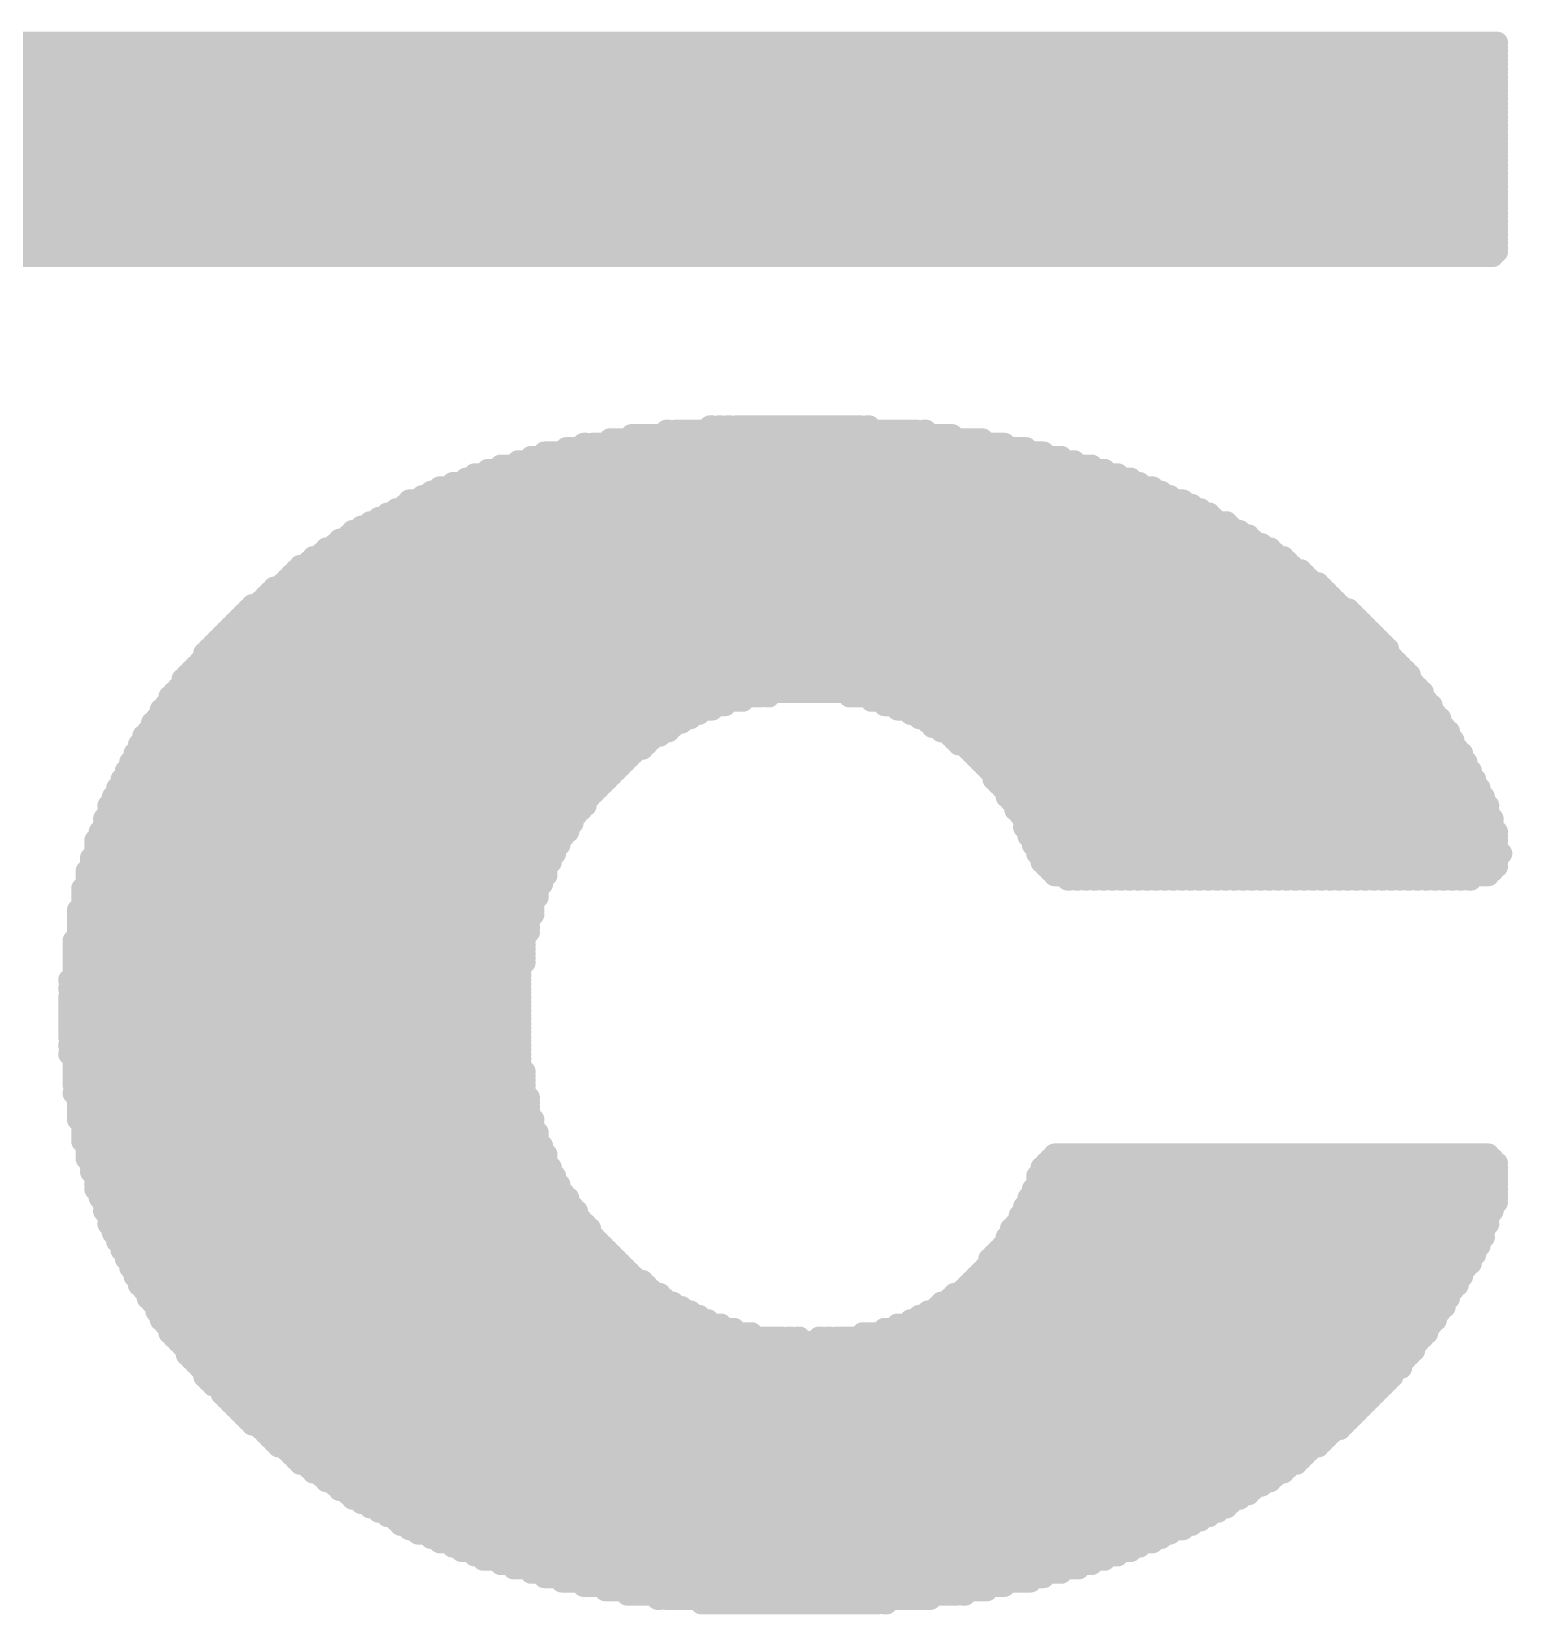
# Model space of a CAD drawing. Extents: x 0 to 127, y 0 to 167.
# Drawn here: x 51.119 to 54.569, y 92.695 to 96.383 of the extents above; entities that cross this region are included whole.
import ezdxf

# ---------------------------------------------------------------- set-up
doc = ezdxf.new("R2010")
doc.units = 0
doc.layers.add('2D_LINE_126', color=222, linetype='CONTINUOUS')

# ---------------------------------------------------------------- blocks, each defined once
blk = doc.blocks.new('SMOOTH_0$0508')
at = {"const_width": 0.0254}
blk.add_lwpolyline([(-0.0127, 0, 1), (0.0127, 0, 1)], format="xyb", close=True, dxfattribs=at)
blk = doc.blocks.new('DRAWING_3017')
at = {"layer": '2D_LINE_126', "const_width": 0.0508}
for points in [[(-1.64592, 3.64744), (8.5598, 3.64744)], [(-1.64592, 3.63728), (8.5598, 3.63728)], [(-1.64592, 3.62712), (8.5598, 3.62712)], [(-1.64592, 3.61696), (8.5598, 3.61696)], [(-1.64592, 3.6068), (8.5598, 3.6068)], [(-1.64592, 3.59664), (8.5598, 3.59664)], [(-1.64592, 3.58648), (8.5598, 3.58648)], [(-1.64592, 3.57632), (8.5598, 3.57632)], [(-1.64592, 3.56616), (8.5598, 3.56616)], [(-1.64592, 3.556), (8.5598, 3.556)], [(-1.64592, 3.54584), (8.5598, 3.54584)], [(-1.64592, 3.53568), (8.5598, 3.53568)], [(-1.64592, 3.52552), (8.5598, 3.52552)], [(-1.64592, 3.51536), (8.5598, 3.51536)], [(-1.64592, 3.5052), (8.5598, 3.5052)], [(-1.64592, 3.49504), (8.5598, 3.49504)], [(-1.64592, 3.48488), (8.5598, 3.48488)], [(-1.64592, 3.47472), (8.5598, 3.47472)], [(-1.64592, 3.46456), (8.5598, 3.46456)], [(-1.64592, 3.4544), (8.5598, 3.4544)], [(-1.64592, 3.44424), (8.5598, 3.44424)], [(-1.64592, 3.43408), (8.5598, 3.43408)], [(-1.64592, 3.42392), (8.5598, 3.42392)], [(-1.64592, 3.41376), (8.5598, 3.41376)], [(-1.64592, 3.4036), (8.5598, 3.4036)], [(-1.64592, 3.39344), (8.5598, 3.39344)], [(-1.64592, 3.38328), (8.5598, 3.38328)], [(-1.64592, 3.37312), (8.5598, 3.37312)], [(-1.64592, 3.36296), (8.5598, 3.36296)], [(-1.64592, 3.3528), (8.5598, 3.3528)], [(-1.64592, 3.34264), (8.5598, 3.34264)], [(-1.64592, 3.33248), (8.5598, 3.33248)], [(-1.64592, 3.32232), (8.5598, 3.32232)], [(-1.64592, 3.31216), (8.5598, 3.31216)], [(-1.64592, 3.302), (8.5598, 3.302)], [(-1.64592, 3.29184), (8.5598, 3.29184)], [(-1.64592, 3.28168), (8.5598, 3.28168)], [(-1.64592, 3.27152), (8.5598, 3.27152)], [(-1.64592, 3.26136), (8.5598, 3.26136)], [(-1.64592, 3.2512), (8.5598, 3.2512)], [(-1.64592, 3.24104), (8.5598, 3.24104)], [(-1.64592, 3.23088), (8.5598, 3.23088)], [(-1.64592, 3.22072), (8.5598, 3.22072)], [(-1.64592, 3.21056), (8.5598, 3.21056)], [(-1.64592, 3.2004), (8.5598, 3.2004)], [(-1.64592, 3.19024), (8.5598, 3.19024)], [(-1.64592, 3.18008), (8.5598, 3.18008)], [(-1.64592, 3.16992), (8.5598, 3.16992)], [(-1.64592, 3.15976), (8.5598, 3.15976)], [(-1.64592, 3.1496), (8.54964, 3.1496)], [(6.62432, 2.7432), (6.6294, 2.7432)], [(6.64464, 2.7432), (7.20852, 2.7432)], [(6.72592, 2.75336), (6.731, 2.75336)], [(6.74624, 2.75336), (6.75132, 2.75336)], [(6.76656, 2.75336), (6.77164, 2.75336)], [(6.78688, 2.75336), (7.07644, 2.75336)], [(7.09168, 2.75336), (7.09676, 2.75336)], [(7.22376, 2.7432), (7.22884, 2.7432)], [(6.43128, 2.71272), (6.43636, 2.71272)], [(6.4516, 2.71272), (7.41172, 2.71272)], [(6.49224, 2.72288), (7.36092, 2.72288)], [(6.54304, 2.73304), (7.2898, 2.73304)], [(6.27888, 2.67208), (7.57428, 2.67208)], [(6.30936, 2.68224), (7.5438, 2.68224)], [(6.33984, 2.6924), (7.50316, 2.6924)], [(6.39064, 2.70256), (7.46252, 2.70256)], [(6.15696, 2.63144), (7.70636, 2.63144)], [(6.17728, 2.6416), (7.67588, 2.6416)], [(6.20776, 2.65176), (7.6454, 2.65176)], [(6.23824, 2.66192), (7.61492, 2.66192)], [(6.07568, 2.60096), (7.77748, 2.60096)], [(6.096, 2.61112), (7.75716, 2.61112)], [(6.12648, 2.62128), (7.72668, 2.62128)], [(5.9944, 2.56032), (7.86892, 2.56032)], [(6.01472, 2.57048), (7.8486, 2.57048)], [(6.02488, 2.58064), (7.82828, 2.58064)], [(6.05536, 2.5908), (7.7978, 2.5908)], [(5.91312, 2.51968), (7.94004, 2.51968)], [(5.93344, 2.52984), (7.92988, 2.52984)], [(5.95376, 2.54), (7.8994, 2.54)], [(5.97408, 2.55016), (7.88924, 2.55016)], [(5.86232, 2.4892), (7.99084, 2.4892)], [(5.88264, 2.49936), (7.98068, 2.49936)], [(5.8928, 2.50952), (7.96036, 2.50952)], [(5.80136, 2.44856), (8.06196, 2.44856)], [(5.82168, 2.45872), (8.04164, 2.45872)], [(5.83184, 2.46888), (8.03148, 2.46888)], [(5.85216, 2.47904), (8.01116, 2.47904)], [(5.76072, 2.41808), (8.1026, 2.41808)], [(5.77088, 2.42824), (8.08228, 2.42824)], [(5.7912, 2.4384), (8.07212, 2.4384)], [(5.70992, 2.37744), (8.1534, 2.37744)], [(5.73024, 2.3876), (8.14324, 2.3876)], [(5.7404, 2.39776), (8.12292, 2.39776)], [(5.75056, 2.40792), (8.11276, 2.40792)], [(5.65912, 2.3368), (8.19404, 2.3368)], [(5.67944, 2.34696), (8.18388, 2.34696)], [(5.6896, 2.35712), (8.17372, 2.35712)], [(5.69976, 2.36728), (8.16356, 2.36728)], [(5.62864, 2.30632), (8.23468, 2.30632)], [(5.6388, 2.31648), (8.22452, 2.31648)], [(5.64896, 2.32664), (8.21436, 2.32664)], [(5.588, 2.26568), (8.27532, 2.26568)], [(5.59816, 2.27584), (8.26516, 2.27584)], [(5.60832, 2.286), (8.255, 2.286)], [(5.61848, 2.29616), (8.24484, 2.29616)], [(5.54736, 2.22504), (8.3058, 2.22504)], [(5.55752, 2.2352), (8.3058, 2.2352)], [(5.56768, 2.24536), (8.29564, 2.24536)], [(5.57784, 2.25552), (8.28548, 2.25552)], [(5.52704, 2.19456), (8.33628, 2.19456)], [(5.5372, 2.20472), (8.32612, 2.20472)], [(5.54736, 2.21488), (8.31596, 2.21488)], [(5.49656, 2.16408), (8.3566, 2.16408)], [(5.49656, 2.15392), (8.36676, 2.15392)], [(5.50672, 2.17424), (8.3566, 2.17424)], [(5.51688, 2.1844), (8.34644, 2.1844)], [(5.46608, 2.12344), (6.84276, 2.12344)], [(5.47624, 2.1336), (8.38708, 2.1336)], [(5.4864, 2.14376), (8.37692, 2.14376)], [(6.858, 2.12344), (6.86308, 2.12344)], [(7.05104, 2.12344), (8.38708, 2.12344)], [(5.44576, 2.09296), (6.731, 2.09296)], [(5.44576, 2.0828), (6.70052, 2.0828)], [(5.45592, 2.10312), (6.76148, 2.10312)], [(5.46608, 2.11328), (6.80212, 2.11328)], [(7.10184, 2.11328), (8.39724, 2.11328)], [(7.13232, 2.10312), (8.4074, 2.10312)], [(7.1628, 2.09296), (8.4074, 2.09296)], [(7.19328, 2.0828), (8.41756, 2.0828)], [(5.41528, 2.04216), (6.6294, 2.04216)], [(5.42544, 2.06248), (6.65988, 2.06248)], [(5.42544, 2.05232), (6.63956, 2.05232)], [(5.4356, 2.07264), (6.6802, 2.07264)], [(7.2136, 2.07264), (8.42772, 2.07264)], [(7.23392, 2.06248), (8.42772, 2.06248)], [(7.24408, 2.05232), (8.43788, 2.05232)], [(7.2644, 2.04216), (8.44804, 2.04216)], [(5.39496, 2.01168), (6.5786, 2.01168)], [(5.40512, 2.032), (6.60908, 2.032)], [(5.40512, 2.02184), (6.58876, 2.02184)], [(7.28472, 2.032), (8.44804, 2.032)], [(7.29488, 2.02184), (8.4582, 2.02184)], [(7.30504, 2.01168), (8.4582, 2.01168)], [(5.37464, 1.97104), (6.5278, 1.97104)], [(5.3848, 1.99136), (6.54812, 1.99136)], [(5.3848, 1.9812), (6.53796, 1.9812)], [(5.39496, 2.00152), (6.56844, 2.00152)], [(7.32536, 2.00152), (8.46836, 2.00152)], [(7.33552, 1.99136), (8.47852, 1.99136)], [(7.34568, 1.9812), (8.47852, 1.9812)], [(7.35584, 1.97104), (8.48868, 1.97104)], [(5.35432, 1.9304), (6.48716, 1.9304)], [(5.36448, 1.95072), (6.50748, 1.95072)], [(5.36448, 1.94056), (6.49732, 1.94056)], [(5.37464, 1.96088), (6.51764, 1.96088)], [(7.366, 1.96088), (8.48868, 1.96088)], [(7.37616, 1.95072), (8.49884, 1.95072)], [(7.38632, 1.94056), (8.49884, 1.94056)], [(7.38632, 1.9304), (8.509, 1.9304)], [(5.34416, 1.91008), (6.46684, 1.91008)], [(5.34416, 1.89992), (6.45668, 1.89992)], [(5.35432, 1.92024), (6.477, 1.92024)], [(7.39648, 1.92024), (8.509, 1.92024)], [(7.40664, 1.91008), (8.51916, 1.91008)], [(7.4168, 1.89992), (8.51916, 1.89992)], [(5.32384, 1.86944), (6.43636, 1.86944)], [(5.32384, 1.85928), (6.4262, 1.85928)], [(5.334, 1.88976), (6.44652, 1.88976)], [(5.334, 1.8796), (6.43636, 1.8796)], [(7.4168, 1.88976), (8.52932, 1.88976)], [(7.42696, 1.8796), (8.52932, 1.8796)], [(7.43712, 1.86944), (8.53948, 1.86944)], [(7.43712, 1.85928), (8.53948, 1.85928)], [(5.31368, 1.83896), (6.40588, 1.83896)], [(5.31368, 1.8288), (6.40588, 1.8288)], [(5.32384, 1.84912), (6.41604, 1.84912)], [(7.44728, 1.84912), (8.53948, 1.84912)], [(7.45744, 1.83896), (8.54964, 1.83896)], [(7.45744, 1.8288), (8.54964, 1.8288)], [(5.29336, 1.78816), (6.3754, 1.78816)], [(5.30352, 1.80848), (6.39572, 1.80848)], [(5.30352, 1.79832), (6.38556, 1.79832)], [(5.31368, 1.81864), (6.39572, 1.81864)], [(7.45744, 1.81864), (8.54964, 1.81864)], [(7.4676, 1.80848), (8.5598, 1.80848)], [(7.4676, 1.79832), (8.5598, 1.79832)], [(7.47776, 1.78816), (8.5598, 1.78816)], [(5.2832, 1.74752), (6.35508, 1.74752)], [(5.29336, 1.778), (6.3754, 1.778)], [(5.29336, 1.76784), (6.36524, 1.76784)], [(5.29336, 1.75768), (6.36524, 1.75768)], [(7.47776, 1.778), (8.5598, 1.778)], [(7.48792, 1.76784), (8.5598, 1.76784)], [(7.48792, 1.75768), (8.56996, 1.75768)], [(7.49808, 1.74752), (8.5598, 1.74752)], [(5.27304, 1.71704), (6.34492, 1.71704)], [(5.2832, 1.73736), (6.35508, 1.73736)], [(5.2832, 1.7272), (6.34492, 1.7272)], [(7.49808, 1.73736), (8.5598, 1.73736)], [(7.50824, 1.7272), (8.5598, 1.7272)], [(7.5184, 1.71704), (8.54964, 1.71704)], [(5.26288, 1.6764), (6.3246, 1.6764)], [(5.27304, 1.70688), (6.34492, 1.70688)], [(5.27304, 1.69672), (6.33476, 1.69672)], [(5.27304, 1.68656), (6.33476, 1.68656)], [(7.52856, 1.70688), (8.53948, 1.70688)], [(7.55904, 1.69672), (7.56412, 1.69672)], [(7.57936, 1.69672), (7.58444, 1.69672)], [(7.59968, 1.69672), (7.60476, 1.69672)], [(7.62, 1.69672), (7.62508, 1.69672)], [(7.64032, 1.69672), (7.6454, 1.69672)], [(7.66064, 1.69672), (7.66572, 1.69672)], [(7.68096, 1.69672), (7.68604, 1.69672)], [(7.70128, 1.69672), (7.70636, 1.69672)], [(7.7216, 1.69672), (7.72668, 1.69672)], [(7.74192, 1.69672), (7.747, 1.69672)], [(7.76224, 1.69672), (7.76732, 1.69672)], [(7.78256, 1.69672), (7.78764, 1.69672)], [(7.80288, 1.69672), (7.80796, 1.69672)], [(7.8232, 1.69672), (7.82828, 1.69672)], [(7.84352, 1.69672), (7.8486, 1.69672)], [(7.86384, 1.69672), (7.86892, 1.69672)], [(7.88416, 1.69672), (7.88924, 1.69672)], [(7.90448, 1.69672), (7.90956, 1.69672)], [(7.9248, 1.69672), (7.92988, 1.69672)], [(7.94512, 1.69672), (7.9502, 1.69672)], [(7.96544, 1.69672), (7.97052, 1.69672)], [(7.98576, 1.69672), (7.99084, 1.69672)], [(8.00608, 1.69672), (8.01116, 1.69672)], [(8.0264, 1.69672), (8.03148, 1.69672)], [(8.04672, 1.69672), (8.0518, 1.69672)], [(8.06704, 1.69672), (8.07212, 1.69672)], [(8.08736, 1.69672), (8.09244, 1.69672)], [(8.10768, 1.69672), (8.11276, 1.69672)], [(8.128, 1.69672), (8.13308, 1.69672)], [(8.14832, 1.69672), (8.1534, 1.69672)], [(8.16864, 1.69672), (8.17372, 1.69672)], [(8.18896, 1.69672), (8.19404, 1.69672)], [(8.20928, 1.69672), (8.21436, 1.69672)], [(8.2296, 1.69672), (8.23468, 1.69672)], [(8.24992, 1.69672), (8.255, 1.69672)], [(8.27024, 1.69672), (8.27532, 1.69672)], [(8.29056, 1.69672), (8.29564, 1.69672)], [(8.31088, 1.69672), (8.31596, 1.69672)], [(8.3312, 1.69672), (8.33628, 1.69672)], [(8.35152, 1.69672), (8.3566, 1.69672)], [(8.37184, 1.69672), (8.37692, 1.69672)], [(8.39216, 1.69672), (8.39724, 1.69672)], [(8.41248, 1.69672), (8.41756, 1.69672)], [(8.4328, 1.69672), (8.43788, 1.69672)], [(8.45312, 1.69672), (8.4582, 1.69672)], [(8.47344, 1.69672), (8.47852, 1.69672)], [(8.49376, 1.69672), (8.49884, 1.69672)], [(5.26288, 1.66624), (6.3246, 1.66624)], [(5.26288, 1.65608), (6.3246, 1.65608)], [(5.26288, 1.64592), (6.31444, 1.64592)], [(5.26288, 1.63576), (6.31444, 1.63576)], [(5.25272, 1.6256), (6.31444, 1.6256)], [(5.25272, 1.61544), (6.31444, 1.61544)], [(5.25272, 1.60528), (6.30428, 1.60528)], [(5.25272, 1.59512), (6.30428, 1.59512)], [(5.25272, 1.58496), (6.30428, 1.58496)], [(5.25272, 1.5748), (6.30428, 1.5748)], [(5.25272, 1.56464), (6.29412, 1.56464)], [(5.24256, 1.55448), (6.29412, 1.55448)], [(5.24256, 1.54432), (6.29412, 1.54432)], [(5.24256, 1.53416), (6.29412, 1.53416)], [(5.24256, 1.524), (6.29412, 1.524)], [(5.24256, 1.51384), (6.29412, 1.51384)], [(5.24256, 1.50368), (6.29412, 1.50368)], [(5.24256, 1.49352), (6.28396, 1.49352)], [(5.2324, 1.46304), (6.28396, 1.46304)], [(5.24256, 1.48336), (6.28396, 1.48336)], [(5.24256, 1.4732), (6.28396, 1.4732)], [(5.24256, 1.45288), (6.28396, 1.45288)], [(5.2324, 1.44272), (6.28396, 1.44272)], [(5.2324, 1.4224), (6.28396, 1.4224)], [(5.24256, 1.43256), (6.28396, 1.43256)], [(5.2324, 1.41224), (6.28396, 1.41224)], [(5.2324, 1.40208), (6.28396, 1.40208)], [(5.2324, 1.39192), (6.28396, 1.39192)], [(5.2324, 1.38176), (6.28396, 1.38176)], [(5.2324, 1.3716), (6.28396, 1.3716)], [(5.2324, 1.36144), (6.28396, 1.36144)], [(5.2324, 1.35128), (6.28396, 1.35128)], [(5.2324, 1.34112), (6.28396, 1.34112)], [(5.2324, 1.33096), (6.28396, 1.33096)], [(5.2324, 1.31064), (6.28396, 1.31064)], [(5.24256, 1.3208), (6.28396, 1.3208)], [(5.2324, 1.29032), (6.28396, 1.29032)], [(5.24256, 1.30048), (6.28396, 1.30048)], [(5.24256, 1.28016), (6.28396, 1.28016)], [(5.24256, 1.27), (6.28396, 1.27)], [(5.24256, 1.25984), (6.28396, 1.25984)], [(5.24256, 1.24968), (6.29412, 1.24968)], [(5.24256, 1.23952), (6.29412, 1.23952)], [(5.24256, 1.22936), (6.29412, 1.22936)], [(5.24256, 1.2192), (6.29412, 1.2192)], [(5.24256, 1.19888), (6.29412, 1.19888)], [(5.25272, 1.20904), (6.29412, 1.20904)], [(5.25272, 1.18872), (6.30428, 1.18872)], [(5.25272, 1.17856), (6.30428, 1.17856)], [(5.25272, 1.1684), (6.30428, 1.1684)], [(5.25272, 1.15824), (6.30428, 1.15824)], [(5.25272, 1.14808), (6.30428, 1.14808)], [(5.25272, 1.13792), (6.31444, 1.13792)], [(5.26288, 1.12776), (6.31444, 1.12776)], [(5.26288, 1.1176), (6.31444, 1.1176)], [(5.26288, 1.10744), (6.3246, 1.10744)], [(5.26288, 1.09728), (6.3246, 1.09728)], [(5.26288, 1.08712), (6.3246, 1.08712)], [(5.27304, 1.07696), (6.33476, 1.07696)], [(5.27304, 1.0668), (6.33476, 1.0668)], [(5.27304, 1.05664), (6.34492, 1.05664)], [(5.27304, 1.04648), (6.34492, 1.04648)], [(7.5184, 1.04648), (8.54964, 1.04648)], [(7.52856, 1.05664), (8.53948, 1.05664)], [(5.2832, 1.03632), (6.34492, 1.03632)], [(5.2832, 1.02616), (6.35508, 1.02616)], [(5.2832, 1.016), (6.35508, 1.016)], [(7.49808, 1.02616), (8.5598, 1.02616)], [(7.49808, 1.016), (8.5598, 1.016)], [(7.50824, 1.03632), (8.5598, 1.03632)], [(5.29336, 1.00584), (6.36524, 1.00584)], [(5.29336, 0.99568), (6.36524, 0.99568)], [(5.29336, 0.98552), (6.3754, 0.98552)], [(5.29336, 0.97536), (6.3754, 0.97536)], [(7.47776, 0.97536), (8.5598, 0.97536)], [(7.48792, 1.00584), (8.5598, 1.00584)], [(7.48792, 0.99568), (8.5598, 0.99568)], [(7.48792, 0.98552), (8.5598, 0.98552)], [(5.30352, 0.9652), (6.38556, 0.9652)], [(5.30352, 0.95504), (6.39572, 0.95504)], [(5.31368, 0.94488), (6.39572, 0.94488)], [(5.31368, 0.93472), (6.40588, 0.93472)], [(7.45744, 0.93472), (8.54964, 0.93472)], [(7.4676, 0.95504), (8.5598, 0.95504)], [(7.4676, 0.94488), (8.5598, 0.94488)], [(7.47776, 0.9652), (8.5598, 0.9652)], [(5.31368, 0.92456), (6.41604, 0.92456)], [(5.32384, 0.9144), (6.41604, 0.9144)], [(5.32384, 0.90424), (6.4262, 0.90424)], [(7.44728, 0.9144), (8.53948, 0.9144)], [(7.44728, 0.90424), (8.53948, 0.90424)], [(7.45744, 0.92456), (8.54964, 0.92456)], [(5.32384, 0.89408), (6.43636, 0.89408)], [(5.334, 0.88392), (6.44652, 0.88392)], [(5.334, 0.87376), (6.44652, 0.87376)], [(5.34416, 0.8636), (6.45668, 0.8636)], [(7.4168, 0.8636), (8.52932, 0.8636)], [(7.42696, 0.88392), (8.52932, 0.88392)], [(7.42696, 0.87376), (8.52932, 0.87376)], [(7.43712, 0.89408), (8.53948, 0.89408)], [(5.34416, 0.85344), (6.46684, 0.85344)], [(5.35432, 0.84328), (6.477, 0.84328)], [(5.35432, 0.83312), (6.48716, 0.83312)], [(5.36448, 0.82296), (6.49732, 0.82296)], [(7.38632, 0.82296), (8.509, 0.82296)], [(7.39648, 0.83312), (8.509, 0.83312)], [(7.40664, 0.84328), (8.51916, 0.84328)], [(7.4168, 0.85344), (8.51916, 0.85344)], [(5.36448, 0.8128), (6.50748, 0.8128)], [(5.37464, 0.80264), (6.51764, 0.80264)], [(5.37464, 0.79248), (6.5278, 0.79248)], [(7.366, 0.79248), (8.48868, 0.79248)], [(7.37616, 0.8128), (8.49884, 0.8128)], [(7.37616, 0.80264), (8.49884, 0.80264)], [(5.3848, 0.78232), (6.53796, 0.78232)], [(5.3848, 0.77216), (6.54812, 0.77216)], [(5.39496, 0.762), (6.56844, 0.762)], [(5.39496, 0.75184), (6.5786, 0.75184)], [(7.32536, 0.75184), (8.46836, 0.75184)], [(7.33552, 0.762), (8.46836, 0.762)], [(7.34568, 0.77216), (8.47852, 0.77216)], [(7.35584, 0.78232), (8.47852, 0.78232)], [(5.40512, 0.74168), (6.58876, 0.74168)], [(5.41528, 0.73152), (6.60908, 0.73152)], [(5.41528, 0.72136), (6.61924, 0.72136)], [(7.28472, 0.72136), (8.44804, 0.72136)], [(7.29488, 0.73152), (8.44804, 0.73152)], [(7.3152, 0.74168), (8.4582, 0.74168)], [(5.42544, 0.7112), (6.63956, 0.7112)], [(5.4356, 0.70104), (6.65988, 0.70104)], [(5.4356, 0.69088), (6.6802, 0.69088)], [(5.44576, 0.68072), (6.70052, 0.68072)], [(7.2136, 0.68072), (8.41756, 0.68072)], [(7.23392, 0.69088), (8.42772, 0.69088)], [(7.25424, 0.70104), (8.43788, 0.70104)], [(7.2644, 0.7112), (8.43788, 0.7112)], [(5.44576, 0.67056), (6.72084, 0.67056)], [(5.45592, 0.6604), (6.75132, 0.6604)], [(5.46608, 0.65024), (6.7818, 0.65024)], [(5.46608, 0.64008), (6.82244, 0.64008)], [(7.08152, 0.64008), (8.39724, 0.64008)], [(7.13232, 0.65024), (8.39724, 0.65024)], [(7.1628, 0.6604), (8.4074, 0.6604)], [(7.19328, 0.67056), (8.41756, 0.67056)], [(5.47624, 0.62992), (6.89356, 0.62992)], [(5.4864, 0.61976), (8.37692, 0.61976)], [(5.49656, 0.6096), (8.36676, 0.6096)], [(6.9088, 0.62992), (6.91388, 0.62992)], [(6.92912, 0.62992), (6.9342, 0.62992)], [(6.97992, 0.62992), (6.985, 0.62992)], [(7.00024, 0.62992), (7.00532, 0.62992)], [(7.02056, 0.62992), (8.38708, 0.62992)], [(5.50672, 0.59944), (8.36676, 0.59944)], [(5.50672, 0.58928), (8.3566, 0.58928)], [(5.51688, 0.57912), (8.34644, 0.57912)], [(5.52704, 0.56896), (8.33628, 0.56896)], [(5.5372, 0.5588), (8.33628, 0.5588)], [(5.54736, 0.54864), (8.31596, 0.54864)], [(5.54736, 0.53848), (8.31596, 0.53848)], [(5.55752, 0.52832), (8.3058, 0.52832)], [(5.56768, 0.51816), (8.29564, 0.51816)], [(5.588, 0.508), (8.28548, 0.508)], [(5.588, 0.49784), (8.27532, 0.49784)], [(5.59816, 0.48768), (8.26516, 0.48768)], [(5.60832, 0.47752), (8.255, 0.47752)], [(5.61848, 0.46736), (8.24484, 0.46736)], [(5.62864, 0.4572), (8.23468, 0.4572)], [(5.6388, 0.44704), (8.22452, 0.44704)], [(5.64896, 0.43688), (8.21436, 0.43688)], [(5.65912, 0.42672), (8.2042, 0.42672)], [(5.67944, 0.41656), (8.19404, 0.41656)], [(5.6896, 0.4064), (8.17372, 0.4064)], [(5.69976, 0.39624), (8.16356, 0.39624)], [(5.70992, 0.38608), (8.1534, 0.38608)], [(5.72008, 0.37592), (8.14324, 0.37592)], [(5.7404, 0.36576), (8.12292, 0.36576)], [(5.75056, 0.3556), (8.11276, 0.3556)], [(5.76072, 0.34544), (8.1026, 0.34544)], [(5.77088, 0.33528), (8.09244, 0.33528)], [(5.7912, 0.32512), (8.07212, 0.32512)], [(5.80136, 0.31496), (8.06196, 0.31496)], [(5.82168, 0.3048), (8.04164, 0.3048)], [(5.83184, 0.29464), (8.03148, 0.29464)], [(5.85216, 0.28448), (8.01116, 0.28448)], [(5.86232, 0.27432), (7.99084, 0.27432)], [(5.88264, 0.26416), (7.98068, 0.26416)], [(5.8928, 0.254), (7.96036, 0.254)], [(5.91312, 0.24384), (7.94004, 0.24384)], [(5.93344, 0.23368), (7.92988, 0.23368)], [(5.95376, 0.22352), (7.90956, 0.22352)], [(5.97408, 0.21336), (7.88924, 0.21336)], [(5.9944, 0.2032), (7.86892, 0.2032)], [(6.00456, 0.19304), (7.8486, 0.19304)], [(6.02488, 0.18288), (7.82828, 0.18288)], [(6.0452, 0.17272), (7.7978, 0.17272)], [(6.07568, 0.16256), (7.77748, 0.16256)], [(6.096, 0.1524), (7.75716, 0.1524)], [(6.12648, 0.14224), (7.72668, 0.14224)], [(6.1468, 0.13208), (7.70636, 0.13208)], [(6.17728, 0.12192), (7.67588, 0.12192)], [(6.1976, 0.11176), (7.6454, 0.11176)], [(6.23824, 0.1016), (7.61492, 0.1016)], [(6.26872, 0.09144), (7.58444, 0.09144)], [(6.30936, 0.08128), (7.5438, 0.08128)], [(6.33984, 0.07112), (7.50316, 0.07112)], [(6.38048, 0.06096), (7.47268, 0.06096)], [(6.43128, 0.0508), (7.41172, 0.0508)], [(6.48208, 0.04064), (7.37108, 0.04064)], [(6.53288, 0.03048), (7.29996, 0.03048)], [(6.604, 0.02032), (6.60908, 0.02032)], [(6.62432, 0.02032), (7.239, 0.02032)], [(7.3152, 0.03048), (7.32028, 0.03048)], [(6.7056, 0.01016), (7.11708, 0.01016)], [(7.13232, 0.01016), (7.1374, 0.01016)]]:
    blk.add_lwpolyline(points, dxfattribs=at)
at = {"layer": '2D_LINE_126'}
for p in [(8.5598, 3.64744), (8.5598, 3.63728), (8.5598, 3.62712), (8.5598, 3.61696), (8.5598, 3.6068), (8.5598, 3.59664), (8.5598, 3.58648), (8.5598, 3.57632), (8.5598, 3.56616), (8.5598, 3.556), (8.5598, 3.54584), (8.5598, 3.53568), (8.5598, 3.52552), (8.5598, 3.51536), (8.5598, 3.5052), (8.5598, 3.49504), (8.5598, 3.48488), (8.5598, 3.47472), (8.5598, 3.46456), (8.5598, 3.4544), (8.5598, 3.44424), (8.5598, 3.43408), (8.5598, 3.42392), (8.5598, 3.41376), (8.5598, 3.4036), (8.5598, 3.39344), (8.5598, 3.38328), (8.5598, 3.37312), (8.5598, 3.36296), (8.5598, 3.3528), (8.5598, 3.34264), (8.5598, 3.33248), (8.5598, 3.32232), (8.5598, 3.31216), (8.5598, 3.302), (8.5598, 3.29184), (8.5598, 3.28168), (8.5598, 3.27152), (8.5598, 3.26136), (8.5598, 3.2512), (8.5598, 3.24104), (8.5598, 3.23088), (8.5598, 3.22072), (8.5598, 3.21056), (8.5598, 3.2004), (8.5598, 3.19024), (8.54964, 3.1496), (8.5598, 3.18008), (8.5598, 3.16992), (8.5598, 3.15976), (6.62432, 2.7432), (6.6294, 2.7432), (6.64464, 2.7432), (6.72592, 2.75336), (6.731, 2.75336), (6.74624, 2.75336), (6.75132, 2.75336), (6.76656, 2.75336), (6.77164, 2.75336), (6.78688, 2.75336), (7.07644, 2.75336), (7.09168, 2.75336), (7.09676, 2.75336), (7.20852, 2.7432), (7.22376, 2.7432), (7.22884, 2.7432), (6.43128, 2.71272), (6.43636, 2.71272), (6.4516, 2.71272), (6.49224, 2.72288), (6.54304, 2.73304), (7.2898, 2.73304), (7.36092, 2.72288), (7.41172, 2.71272), (6.27888, 2.67208), (6.30936, 2.68224), (6.33984, 2.6924), (6.39064, 2.70256), (7.46252, 2.70256), (7.50316, 2.6924), (7.5438, 2.68224), (7.57428, 2.67208), (6.15696, 2.63144), (6.17728, 2.6416), (6.20776, 2.65176), (6.23824, 2.66192), (7.61492, 2.66192), (7.6454, 2.65176), (7.67588, 2.6416), (7.70636, 2.63144), (6.07568, 2.60096), (6.096, 2.61112), (6.12648, 2.62128), (7.72668, 2.62128), (7.75716, 2.61112), (7.77748, 2.60096), (5.9944, 2.56032), (6.01472, 2.57048), (6.02488, 2.58064), (6.05536, 2.5908), (7.7978, 2.5908), (7.82828, 2.58064), (7.8486, 2.57048), (7.86892, 2.56032), (5.91312, 2.51968), (5.93344, 2.52984), (5.95376, 2.54), (5.97408, 2.55016), (7.88924, 2.55016), (7.8994, 2.54), (7.92988, 2.52984), (7.94004, 2.51968), (5.86232, 2.4892), (5.88264, 2.49936), (5.8928, 2.50952), (7.96036, 2.50952), (7.98068, 2.49936), (7.99084, 2.4892), (5.80136, 2.44856), (5.82168, 2.45872), (5.83184, 2.46888), (5.85216, 2.47904), (8.01116, 2.47904), (8.03148, 2.46888), (8.04164, 2.45872), (8.06196, 2.44856), (5.76072, 2.41808), (5.77088, 2.42824), (5.7912, 2.4384), (8.07212, 2.4384), (8.08228, 2.42824), (8.1026, 2.41808), (5.70992, 2.37744), (5.73024, 2.3876), (5.7404, 2.39776), (5.75056, 2.40792), (8.11276, 2.40792), (8.12292, 2.39776), (8.14324, 2.3876), (8.1534, 2.37744), (5.65912, 2.3368), (5.67944, 2.34696), (5.6896, 2.35712), (5.69976, 2.36728), (8.16356, 2.36728), (8.17372, 2.35712), (8.18388, 2.34696), (8.19404, 2.3368), (5.62864, 2.30632), (5.6388, 2.31648), (5.64896, 2.32664), (8.21436, 2.32664), (8.22452, 2.31648), (8.23468, 2.30632), (5.588, 2.26568), (5.59816, 2.27584), (5.60832, 2.286), (5.61848, 2.29616), (8.24484, 2.29616), (8.255, 2.286), (8.26516, 2.27584), (8.27532, 2.26568), (5.54736, 2.22504), (5.55752, 2.2352), (5.56768, 2.24536), (5.57784, 2.25552), (8.28548, 2.25552), (8.29564, 2.24536), (8.3058, 2.2352), (8.3058, 2.22504), (5.52704, 2.19456), (5.5372, 2.20472), (5.54736, 2.21488), (8.31596, 2.21488), (8.32612, 2.20472), (8.33628, 2.19456), (5.49656, 2.16408), (5.49656, 2.15392), (5.50672, 2.17424), (5.51688, 2.1844), (8.34644, 2.1844), (8.3566, 2.17424), (8.3566, 2.16408), (8.36676, 2.15392), (5.46608, 2.12344), (5.47624, 2.1336), (5.4864, 2.14376), (6.84276, 2.12344), (6.858, 2.12344), (6.86308, 2.12344), (7.05104, 2.12344), (8.37692, 2.14376), (8.38708, 2.1336), (8.38708, 2.12344), (5.44576, 2.09296), (5.44576, 2.0828), (5.45592, 2.10312), (5.46608, 2.11328), (6.70052, 2.0828), (6.731, 2.09296), (6.76148, 2.10312), (6.80212, 2.11328), (7.10184, 2.11328), (7.13232, 2.10312), (7.1628, 2.09296), (7.19328, 2.0828), (8.39724, 2.11328), (8.4074, 2.10312), (8.4074, 2.09296), (8.41756, 2.0828), (5.41528, 2.04216), (5.42544, 2.06248), (5.42544, 2.05232), (5.4356, 2.07264), (6.6294, 2.04216), (6.63956, 2.05232), (6.65988, 2.06248), (6.6802, 2.07264), (7.2136, 2.07264), (7.23392, 2.06248), (7.24408, 2.05232), (7.2644, 2.04216), (8.42772, 2.07264), (8.42772, 2.06248), (8.43788, 2.05232), (8.44804, 2.04216), (5.39496, 2.01168), (5.40512, 2.032), (5.40512, 2.02184), (6.5786, 2.01168), (6.58876, 2.02184), (6.60908, 2.032), (7.28472, 2.032), (7.29488, 2.02184), (7.30504, 2.01168), (8.44804, 2.032), (8.4582, 2.02184), (8.4582, 2.01168), (5.37464, 1.97104), (5.3848, 1.99136), (5.3848, 1.9812), (5.39496, 2.00152), (6.5278, 1.97104), (6.53796, 1.9812), (6.54812, 1.99136), (6.56844, 2.00152), (7.32536, 2.00152), (7.33552, 1.99136), (7.34568, 1.9812), (7.35584, 1.97104), (8.46836, 2.00152), (8.47852, 1.99136), (8.47852, 1.9812), (8.48868, 1.97104), (5.35432, 1.9304), (5.36448, 1.95072), (5.36448, 1.94056), (5.37464, 1.96088), (6.48716, 1.9304), (6.49732, 1.94056), (6.50748, 1.95072), (6.51764, 1.96088), (7.366, 1.96088), (7.37616, 1.95072), (7.38632, 1.94056), (7.38632, 1.9304), (8.48868, 1.96088), (8.49884, 1.95072), (8.49884, 1.94056), (8.509, 1.9304), (5.34416, 1.91008), (5.34416, 1.89992), (5.35432, 1.92024), (6.45668, 1.89992), (6.46684, 1.91008), (6.477, 1.92024), (7.39648, 1.92024), (7.40664, 1.91008), (7.4168, 1.89992), (8.509, 1.92024), (8.51916, 1.91008), (8.51916, 1.89992), (5.32384, 1.86944), (5.32384, 1.85928), (5.334, 1.88976), (5.334, 1.8796), (6.4262, 1.85928), (6.43636, 1.8796), (6.43636, 1.86944), (6.44652, 1.88976), (7.4168, 1.88976), (7.42696, 1.8796), (7.43712, 1.86944), (7.43712, 1.85928), (8.52932, 1.88976), (8.52932, 1.8796), (8.53948, 1.86944), (8.53948, 1.85928), (5.31368, 1.83896), (5.31368, 1.8288), (5.32384, 1.84912), (6.40588, 1.83896), (6.40588, 1.8288), (6.41604, 1.84912), (7.44728, 1.84912), (7.45744, 1.83896), (7.45744, 1.8288), (8.53948, 1.84912), (8.54964, 1.83896), (8.54964, 1.8288), (5.29336, 1.78816), (5.30352, 1.80848), (5.30352, 1.79832), (5.31368, 1.81864), (6.3754, 1.78816), (6.38556, 1.79832), (6.39572, 1.81864), (6.39572, 1.80848), (7.45744, 1.81864), (7.4676, 1.80848), (7.4676, 1.79832), (7.47776, 1.78816), (8.54964, 1.81864), (8.5598, 1.80848), (8.5598, 1.79832), (8.5598, 1.78816), (5.2832, 1.74752), (5.29336, 1.778), (5.29336, 1.76784), (5.29336, 1.75768), (6.35508, 1.74752), (6.36524, 1.76784), (6.36524, 1.75768), (6.3754, 1.778), (7.47776, 1.778), (7.48792, 1.76784), (7.48792, 1.75768), (7.49808, 1.74752), (8.5598, 1.778), (8.5598, 1.76784), (8.5598, 1.74752), (8.56996, 1.75768), (5.27304, 1.71704), (5.2832, 1.73736), (5.2832, 1.7272), (6.34492, 1.7272), (6.34492, 1.71704), (6.35508, 1.73736), (7.49808, 1.73736), (7.50824, 1.7272), (7.5184, 1.71704), (8.54964, 1.71704), (8.5598, 1.73736), (8.5598, 1.7272), (5.26288, 1.6764), (5.27304, 1.70688), (5.27304, 1.69672), (5.27304, 1.68656), (6.3246, 1.6764), (6.33476, 1.69672), (6.33476, 1.68656), (6.34492, 1.70688), (7.52856, 1.70688), (7.55904, 1.69672), (7.56412, 1.69672), (7.57936, 1.69672), (7.58444, 1.69672), (7.59968, 1.69672), (7.60476, 1.69672), (7.62, 1.69672), (7.62508, 1.69672), (7.64032, 1.69672), (7.6454, 1.69672), (7.66064, 1.69672), (7.66572, 1.69672), (7.68096, 1.69672), (7.68604, 1.69672), (7.70128, 1.69672), (7.70636, 1.69672), (7.7216, 1.69672), (7.72668, 1.69672), (7.74192, 1.69672), (7.747, 1.69672), (7.76224, 1.69672), (7.76732, 1.69672), (7.78256, 1.69672), (7.78764, 1.69672), (7.80288, 1.69672), (7.80796, 1.69672), (7.8232, 1.69672), (7.82828, 1.69672), (7.84352, 1.69672), (7.8486, 1.69672), (7.86384, 1.69672), (7.86892, 1.69672), (7.88416, 1.69672), (7.88924, 1.69672), (7.90448, 1.69672), (7.90956, 1.69672), (7.9248, 1.69672), (7.92988, 1.69672), (7.94512, 1.69672), (7.9502, 1.69672), (7.96544, 1.69672), (7.97052, 1.69672), (7.98576, 1.69672), (7.99084, 1.69672), (8.00608, 1.69672), (8.01116, 1.69672), (8.0264, 1.69672), (8.03148, 1.69672), (8.04672, 1.69672), (8.0518, 1.69672), (8.06704, 1.69672), (8.07212, 1.69672), (8.08736, 1.69672), (8.09244, 1.69672), (8.10768, 1.69672), (8.11276, 1.69672), (8.128, 1.69672), (8.13308, 1.69672), (8.14832, 1.69672), (8.1534, 1.69672), (8.16864, 1.69672), (8.17372, 1.69672), (8.18896, 1.69672), (8.19404, 1.69672), (8.20928, 1.69672), (8.21436, 1.69672), (8.2296, 1.69672), (8.23468, 1.69672), (8.24992, 1.69672), (8.255, 1.69672), (8.27024, 1.69672), (8.27532, 1.69672), (8.29056, 1.69672), (8.29564, 1.69672), (8.31088, 1.69672), (8.31596, 1.69672), (8.3312, 1.69672), (8.33628, 1.69672), (8.35152, 1.69672), (8.3566, 1.69672), (8.37184, 1.69672), (8.37692, 1.69672), (8.39216, 1.69672), (8.39724, 1.69672), (8.41248, 1.69672), (8.41756, 1.69672), (8.4328, 1.69672), (8.43788, 1.69672), (8.45312, 1.69672), (8.4582, 1.69672), (8.47344, 1.69672), (8.47852, 1.69672), (8.49376, 1.69672), (8.49884, 1.69672), (8.53948, 1.70688), (5.26288, 1.66624), (5.26288, 1.65608), (5.26288, 1.64592), (5.26288, 1.63576), (6.31444, 1.64592), (6.31444, 1.63576), (6.3246, 1.66624), (6.3246, 1.65608), (5.25272, 1.6256), (5.25272, 1.61544), (5.25272, 1.60528), (6.30428, 1.60528), (6.31444, 1.6256), (6.31444, 1.61544), (5.25272, 1.59512), (5.25272, 1.58496), (5.25272, 1.5748), (5.25272, 1.56464), (6.29412, 1.56464), (6.30428, 1.59512), (6.30428, 1.58496), (6.30428, 1.5748), (5.24256, 1.55448), (5.24256, 1.54432), (5.24256, 1.53416), (5.24256, 1.524), (6.29412, 1.55448), (6.29412, 1.54432), (6.29412, 1.53416), (6.29412, 1.524), (5.24256, 1.51384), (5.24256, 1.50368), (5.24256, 1.49352), (6.28396, 1.49352), (6.29412, 1.51384), (6.29412, 1.50368), (5.2324, 1.46304), (5.24256, 1.48336), (5.24256, 1.4732), (5.24256, 1.45288), (6.28396, 1.48336), (6.28396, 1.4732), (6.28396, 1.46304), (6.28396, 1.45288), (5.2324, 1.44272), (5.2324, 1.4224), (5.24256, 1.43256), (6.28396, 1.44272), (6.28396, 1.43256), (6.28396, 1.4224), (5.2324, 1.41224), (5.2324, 1.40208), (5.2324, 1.39192), (5.2324, 1.38176), (6.28396, 1.41224), (6.28396, 1.40208), (6.28396, 1.39192), (6.28396, 1.38176), (5.2324, 1.3716), (5.2324, 1.36144), (5.2324, 1.35128), (5.2324, 1.34112), (6.28396, 1.3716), (6.28396, 1.36144), (6.28396, 1.35128), (6.28396, 1.34112), (5.2324, 1.33096), (5.2324, 1.31064), (5.24256, 1.3208), (6.28396, 1.33096), (6.28396, 1.3208), (6.28396, 1.31064), (5.2324, 1.29032), (5.24256, 1.30048), (5.24256, 1.28016), (5.24256, 1.27), (6.28396, 1.30048), (6.28396, 1.29032), (6.28396, 1.28016), (6.28396, 1.27), (5.24256, 1.25984), (5.24256, 1.24968), (5.24256, 1.23952), (5.24256, 1.22936), (6.28396, 1.25984), (6.29412, 1.24968), (6.29412, 1.23952), (6.29412, 1.22936), (5.24256, 1.2192), (5.24256, 1.19888), (5.25272, 1.20904), (6.29412, 1.2192), (6.29412, 1.20904), (6.29412, 1.19888), (5.25272, 1.18872), (5.25272, 1.17856), (5.25272, 1.1684), (5.25272, 1.15824), (6.30428, 1.18872), (6.30428, 1.17856), (6.30428, 1.1684), (6.30428, 1.15824), (5.25272, 1.14808), (5.25272, 1.13792), (5.26288, 1.12776), (6.30428, 1.14808), (6.31444, 1.13792), (6.31444, 1.12776), (5.26288, 1.1176), (5.26288, 1.10744), (5.26288, 1.09728), (5.26288, 1.08712), (6.31444, 1.1176), (6.3246, 1.10744), (6.3246, 1.09728), (6.3246, 1.08712), (5.27304, 1.07696), (5.27304, 1.0668), (5.27304, 1.05664), (5.27304, 1.04648), (6.33476, 1.07696), (6.33476, 1.0668), (6.34492, 1.05664), (6.34492, 1.04648), (7.5184, 1.04648), (7.52856, 1.05664), (8.53948, 1.05664), (8.54964, 1.04648), (5.2832, 1.03632), (5.2832, 1.02616), (5.2832, 1.016), (6.34492, 1.03632), (6.35508, 1.02616), (6.35508, 1.016), (7.49808, 1.02616), (7.49808, 1.016), (7.50824, 1.03632), (8.5598, 1.03632), (8.5598, 1.02616), (8.5598, 1.016), (5.29336, 1.00584), (5.29336, 0.99568), (5.29336, 0.98552), (5.29336, 0.97536), (6.36524, 1.00584), (6.36524, 0.99568), (6.3754, 0.98552), (6.3754, 0.97536), (7.47776, 0.97536), (7.48792, 1.00584), (7.48792, 0.99568), (7.48792, 0.98552), (8.5598, 1.00584), (8.5598, 0.99568), (8.5598, 0.98552), (8.5598, 0.97536), (5.30352, 0.9652), (5.30352, 0.95504), (5.31368, 0.94488), (5.31368, 0.93472), (6.38556, 0.9652), (6.39572, 0.95504), (6.39572, 0.94488), (6.40588, 0.93472), (7.45744, 0.93472), (7.4676, 0.95504), (7.4676, 0.94488), (7.47776, 0.9652), (8.54964, 0.93472), (8.5598, 0.9652), (8.5598, 0.95504), (8.5598, 0.94488), (5.31368, 0.92456), (5.32384, 0.9144), (5.32384, 0.90424), (6.41604, 0.92456), (6.41604, 0.9144), (6.4262, 0.90424), (7.44728, 0.9144), (7.44728, 0.90424), (7.45744, 0.92456), (8.53948, 0.9144), (8.53948, 0.90424), (8.54964, 0.92456), (5.32384, 0.89408), (5.334, 0.88392), (5.334, 0.87376), (5.34416, 0.8636), (6.43636, 0.89408), (6.44652, 0.88392), (6.44652, 0.87376), (6.45668, 0.8636), (7.4168, 0.8636), (7.42696, 0.88392), (7.42696, 0.87376), (7.43712, 0.89408), (8.52932, 0.88392), (8.52932, 0.87376), (8.52932, 0.8636), (8.53948, 0.89408), (5.34416, 0.85344), (5.35432, 0.84328), (5.35432, 0.83312), (5.36448, 0.82296), (6.46684, 0.85344), (6.477, 0.84328), (6.48716, 0.83312), (6.49732, 0.82296), (7.38632, 0.82296), (7.39648, 0.83312), (7.40664, 0.84328), (7.4168, 0.85344), (8.509, 0.83312), (8.509, 0.82296), (8.51916, 0.85344), (8.51916, 0.84328), (5.36448, 0.8128), (5.37464, 0.80264), (5.37464, 0.79248), (6.50748, 0.8128), (6.51764, 0.80264), (6.5278, 0.79248), (7.366, 0.79248), (7.37616, 0.8128), (7.37616, 0.80264), (8.48868, 0.79248), (8.49884, 0.8128), (8.49884, 0.80264), (5.3848, 0.78232), (5.3848, 0.77216), (5.39496, 0.762), (5.39496, 0.75184), (6.53796, 0.78232), (6.54812, 0.77216), (6.56844, 0.762), (6.5786, 0.75184), (7.32536, 0.75184), (7.33552, 0.762), (7.34568, 0.77216), (7.35584, 0.78232), (8.46836, 0.762), (8.46836, 0.75184), (8.47852, 0.78232), (8.47852, 0.77216), (5.40512, 0.74168), (5.41528, 0.73152), (5.41528, 0.72136), (6.58876, 0.74168), (6.60908, 0.73152), (6.61924, 0.72136), (7.28472, 0.72136), (7.29488, 0.73152), (7.3152, 0.74168), (8.44804, 0.73152), (8.44804, 0.72136), (8.4582, 0.74168), (5.42544, 0.7112), (5.4356, 0.70104), (5.4356, 0.69088), (5.44576, 0.68072), (6.63956, 0.7112), (6.65988, 0.70104), (6.6802, 0.69088), (6.70052, 0.68072), (7.2136, 0.68072), (7.23392, 0.69088), (7.25424, 0.70104), (7.2644, 0.7112), (8.41756, 0.68072), (8.42772, 0.69088), (8.43788, 0.7112), (8.43788, 0.70104), (5.44576, 0.67056), (5.45592, 0.6604), (5.46608, 0.65024), (5.46608, 0.64008), (6.72084, 0.67056), (6.75132, 0.6604), (6.7818, 0.65024), (6.82244, 0.64008), (7.08152, 0.64008), (7.13232, 0.65024), (7.1628, 0.6604), (7.19328, 0.67056), (8.39724, 0.65024), (8.39724, 0.64008), (8.4074, 0.6604), (8.41756, 0.67056), (5.47624, 0.62992), (5.4864, 0.61976), (5.49656, 0.6096), (6.89356, 0.62992), (6.9088, 0.62992), (6.91388, 0.62992), (6.92912, 0.62992), (6.9342, 0.62992), (6.97992, 0.62992), (6.985, 0.62992), (7.00024, 0.62992), (7.00532, 0.62992), (7.02056, 0.62992), (8.36676, 0.6096), (8.37692, 0.61976), (8.38708, 0.62992), (5.50672, 0.59944), (5.50672, 0.58928), (5.51688, 0.57912), (5.52704, 0.56896), (8.33628, 0.56896), (8.34644, 0.57912), (8.3566, 0.58928), (8.36676, 0.59944), (5.5372, 0.5588), (5.54736, 0.54864), (5.54736, 0.53848), (5.55752, 0.52832), (8.3058, 0.52832), (8.31596, 0.54864), (8.31596, 0.53848), (8.33628, 0.5588), (5.56768, 0.51816), (5.588, 0.508), (5.588, 0.49784), (8.27532, 0.49784), (8.28548, 0.508), (8.29564, 0.51816), (5.59816, 0.48768), (5.60832, 0.47752), (5.61848, 0.46736), (5.62864, 0.4572), (8.23468, 0.4572), (8.24484, 0.46736), (8.255, 0.47752), (8.26516, 0.48768), (5.6388, 0.44704), (5.64896, 0.43688), (5.65912, 0.42672), (8.2042, 0.42672), (8.21436, 0.43688), (8.22452, 0.44704), (5.67944, 0.41656), (5.6896, 0.4064), (5.69976, 0.39624), (5.70992, 0.38608), (8.1534, 0.38608), (8.16356, 0.39624), (8.17372, 0.4064), (8.19404, 0.41656), (5.72008, 0.37592), (5.7404, 0.36576), (5.75056, 0.3556), (5.76072, 0.34544), (8.1026, 0.34544), (8.11276, 0.3556), (8.12292, 0.36576), (8.14324, 0.37592), (5.77088, 0.33528), (5.7912, 0.32512), (5.80136, 0.31496), (8.06196, 0.31496), (8.07212, 0.32512), (8.09244, 0.33528), (5.82168, 0.3048), (5.83184, 0.29464), (5.85216, 0.28448), (5.86232, 0.27432), (7.99084, 0.27432), (8.01116, 0.28448), (8.03148, 0.29464), (8.04164, 0.3048), (5.88264, 0.26416), (5.8928, 0.254), (5.91312, 0.24384), (5.93344, 0.23368), (7.92988, 0.23368), (7.94004, 0.24384), (7.96036, 0.254), (7.98068, 0.26416), (5.95376, 0.22352), (5.97408, 0.21336), (5.9944, 0.2032), (7.86892, 0.2032), (7.88924, 0.21336), (7.90956, 0.22352), (6.00456, 0.19304), (6.02488, 0.18288), (6.0452, 0.17272), (6.07568, 0.16256), (7.77748, 0.16256), (7.7978, 0.17272), (7.82828, 0.18288), (7.8486, 0.19304), (6.096, 0.1524), (6.12648, 0.14224), (6.1468, 0.13208), (7.70636, 0.13208), (7.72668, 0.14224), (7.75716, 0.1524), (6.17728, 0.12192), (6.1976, 0.11176), (6.23824, 0.1016), (6.26872, 0.09144), (7.58444, 0.09144), (7.61492, 0.1016), (7.6454, 0.11176), (7.67588, 0.12192), (6.30936, 0.08128), (6.33984, 0.07112), (6.38048, 0.06096), (6.43128, 0.0508), (7.41172, 0.0508), (7.47268, 0.06096), (7.50316, 0.07112), (7.5438, 0.08128), (6.48208, 0.04064), (6.53288, 0.03048), (6.604, 0.02032), (6.60908, 0.02032), (6.62432, 0.02032), (7.239, 0.02032), (7.29996, 0.03048), (7.3152, 0.03048), (7.32028, 0.03048), (7.37108, 0.04064), (6.7056, 0.01016), (7.11708, 0.01016), (7.13232, 0.01016), (7.1374, 0.01016)]:
    blk.add_blockref('SMOOTH_0$0508', p, dxfattribs=at)

msp = doc.modelspace()

# ---------------------------------------------------------------- block references
msp.add_blockref('DRAWING_3017', (45.974, 92.71))

doc.saveas('drawing.dxf')
